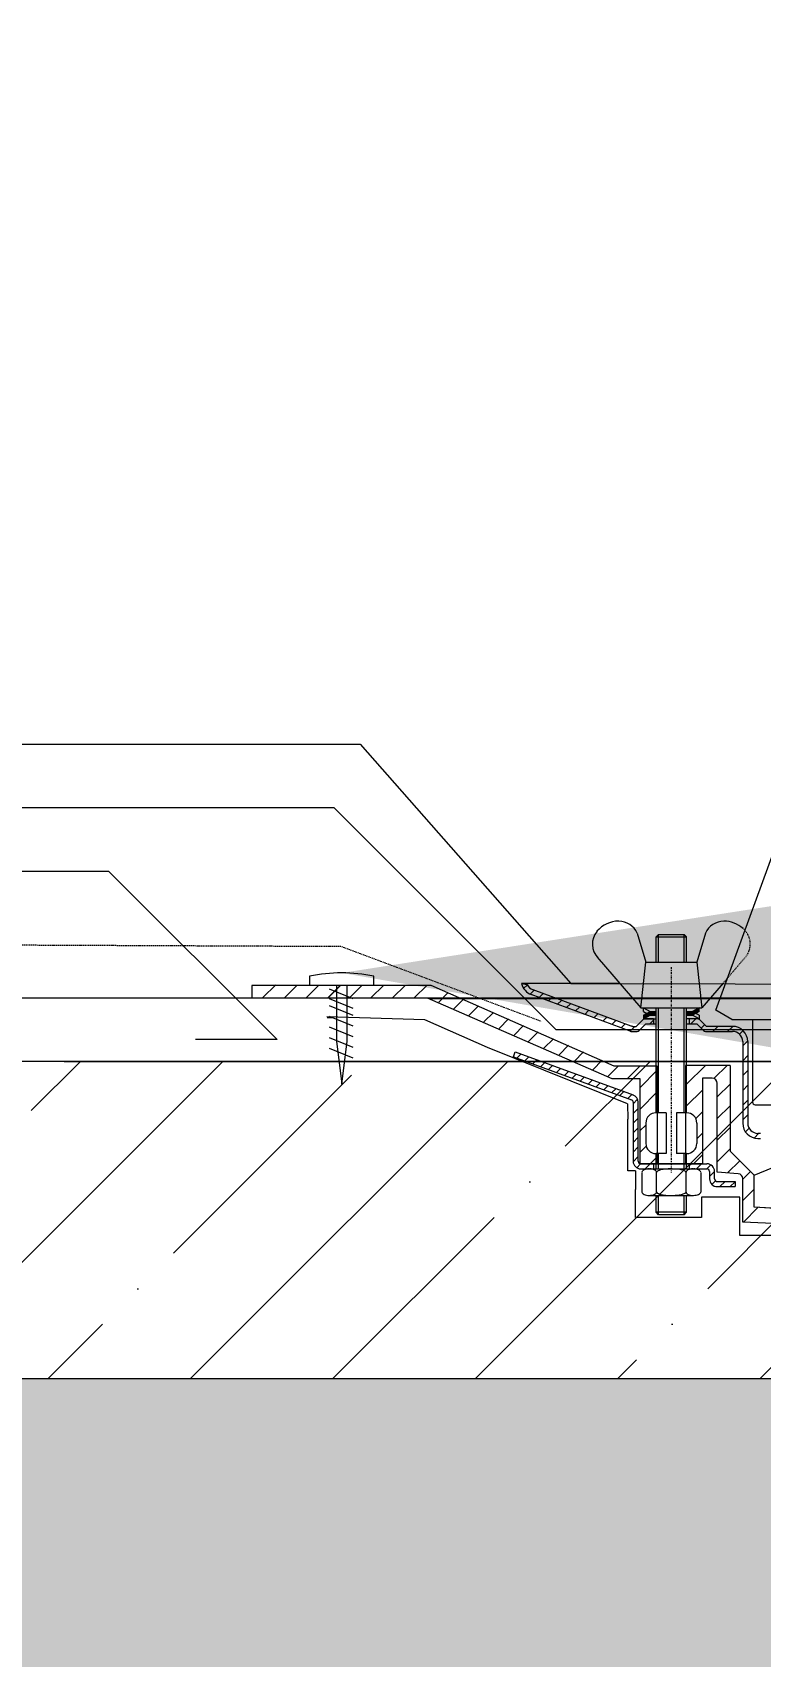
# Model space of a CAD drawing. Header units: millimetres. Extents: x -360149 to 682031, y -35655 to 209517.
# Drawn here: x 602311.8 to 602426.5, y 123409.9 to 123665.9 of the extents above; entities that cross this region are included whole.
import ezdxf
from ezdxf import colors
from ezdxf.entities.mleader import LeaderData, LeaderLine
from ezdxf.math import Vec2, Vec3

# ---------------------------------------------------------------- set-up
doc = ezdxf.new("R2010")
doc.units = ezdxf.units.MM
doc.header["$MEASUREMENT"] = 0
doc.header["$PDMODE"] = 3
doc.header["$PDSIZE"] = -4
for name, pattern in [('DASH', [0.375, 0.25, -0.125]), ('DASHDOT', [12.7, 6.35, -3.175, 0, -3.175]), ('HIDDEN', [6, 4, -2])]:
    doc.linetypes.add(name, pattern=pattern)
doc.layers.get('0').update_dxf_attribs({"color": 250, "lineweight": 9})
doc.layers.get('Defpoints').update_dxf_attribs({"color": 6})
doc.layers.add('_0', color=250, linetype='Continuous', lineweight=9)
doc.layers.add('АР_Тонкие', color=250, linetype='Continuous', lineweight=5)
for name, color, linetype in [('Разрез 1-1_2_0', 7, 'Continuous'), ('Разрез 1-1_2_101-АР-Линии тонкие', 7, 'Continuous'), ('Разрез 1-1_2_101-АР-Штриховки', 7, 'Continuous'), ('Разрез 1-1_2_LC-001-002-----0', 7, 'Continuous'), ('Разрез 1-1_2_LC-003-002-RND-0', 7, 'Continuous'), ('Разрез 1-1_2_LC-005-005-----0', 7, 'Continuous'), ('Разрез 1-1_2_LC-006-003-----0', 7, 'Continuous'), ('Разрез 1-1_2_А-линии тонкие', 7, 'Continuous'), ('Разрез 1-1_2_А-ШТРИХОВКА', 7, 'Continuous'), ('Разрез 1-1_2_АП_АР_металл уголок', 7, 'Continuous'), ('Разрез 1-1_2_АР-Тонкие', 7, 'Continuous'), ('Разрез 1-1_2_Крепеж', 7, 'Continuous')]:
    doc.layers.add(name, color=color, linetype=linetype)
doc.styles.add('ISOCPEUR', font='isocpeur.ttf', dxfattribs={"width": 0.7})
doc.styles.add('Архитект', font='isocpeur.ttf', dxfattribs={"width": 0.8, "oblique": 8})
doc.dimstyles.new('R_50', dxfattribs={"dimtxt": 140, "dimasz": 30, "dimexe": 20, "dimexo": 0, "dimgap": 20, "dimtad": 1, "dimdec": 0, "dimrnd": 5, "dimzin": 0, "dimdsep": 46, "dimtxsty": 'ISOCPEUR', "dimblk": 'ARCHTICK', "dimcen": 50, "dimdle": 20, "dimclrd": 256, "dimclre": 256, "dimclrt": 256, "dimadec": 0, "dimazin": 0, "dimtfac": 2, "dimtdec": 0, "dimtofl": 0, "dimtmove": 1, "dimatfit": 3, "dimfxl": 1, "dimtvp": 3, "dimtolj": 1, "dimtzin": 0, "dimarcsym": 0})

# ---------------------------------------------------------------- blocks, each defined once
blk = doc.blocks.new('_ArchTick')
at = {"color": 0, "linetype": 'ByBlock', "const_width": 0.15}
blk.add_lwpolyline([(-0.5, -0.5), (0.5, 0.5)], dxfattribs=at)
blk = doc.blocks.new('*D1917')
at = {"layer": '_0', "lineweight": -2, "ltscale": 500, "transparency": 16777216}
for p, q in [((602518, 123791), (602518, 123524.48)), ((602518, 123524.48), (602518, 123564.48)), ((602518, 123524.48), (602558, 123524.48)), ((602518, 123513.66), (602518, 123524.48)), ((602374.25, 123513.66), (602558, 123513.66)), ((602518, 123513.66), (602518, 123473.66))]:
    blk.add_line(p, q, dxfattribs=at)
at = {"layer": 'Defpoints', "color": 0, "ltscale": 500, "transparency": 16777216}
for p in [(602518, 123524.48), (602518, 123524.48), (602374.25, 123513.66)]:
    blk.add_point(p, dxfattribs=at)
at = {"layer": '_0', "lineweight": -2, "ltscale": 500, "transparency": 16777216, "xscale": 40, "yscale": 40, "zscale": 40}
for p, rotation in [((602518, 123524.48), 270), ((602518, 123513.66), 90)]:
    blk.add_blockref('_ArchTick', p, dxfattribs=dict(at, rotation=rotation))
at = {"layer": '_0', "ltscale": 500, "transparency": 16777216, "insert": (602460.5, 123739.5), "char_height": 75, "width": 52.5, "attachment_point": 5, "rotation": 90, "style": 'ISOCPEUR'}
blk.add_mtext('\\A1;20', dxfattribs=at)

msp = doc.modelspace()

# ---------------------------------------------------------------- hatches: boundary and pattern name
at = {"layer": 'Разрез 1-1_2_101-АР-Линии тонкие', "linetype": 'Continuous', "lineweight": 0, "ltscale": 0.05, "true_color": 0x000000}
h = msp.add_hatch(dxfattribs=at)
h.set_pattern_fill('ANSI35_0002', color=18, scale=20, style=0, pattern_type=2)
h.set_pattern_definition([(45, (658909.59, -128624.8), (-22.4506403, 22.4506403), []), (45, (658932.042, -128624.8), (-22.4506403, 22.4506403), [39.6875, -7.9375, 0, -7.9375])])
edge = h.paths.add_edge_path()
edge.add_line((602431.19, 123486.97), (602431.19, 123496.85))
edge.add_line((602431.19, 123496.85), (602477.14, 123496.85))
edge.add_line((602477.14, 123496.85), (602477.14, 123503.28))
edge.add_arc((602477.94, 123503.28), 0.803, 152.7925, 180, ccw=False)
edge.add_line((602477.23, 123503.64), (602478.66, 123503.64))
edge.add_arc((602477.94, 123503.28), 0.803, -0.0002, 27.1208, ccw=False)
edge.add_line((602478.74, 123503.28), (602478.74, 123486.98))
edge.add_line((602478.74, 123486.98), (602431.19, 123486.97))
edge = h.paths.add_edge_path()
edge.add_arc((602477.94, 123503.28), 0.803, 152.7925, 180, ccw=False)
edge.add_line((602477.23, 123503.64), (602431.19, 123503.68))
edge.add_line((602431.19, 123503.68), (602431.19, 123496.85))
edge.add_line((602431.19, 123496.85), (602477.14, 123496.85))
edge.add_line((602477.14, 123496.85), (602477.14, 123503.28))
edge = h.paths.add_edge_path()
edge.add_line((602478.66, 123503.64), (602488.19, 123503.64))
edge.add_line((602488.19, 123503.64), (602488.19, 123486.98))
edge.add_line((602488.19, 123486.98), (602478.74, 123486.98))
edge.add_line((602478.74, 123486.98), (602478.74, 123503.28))
edge.add_arc((602477.94, 123503.28), 0.803, 359.9998, 387.1208)
edge = h.paths.add_edge_path()
edge.add_arc((602498.5, 123503.28), 0.803, 154.0328, 180.0002)
edge.add_line((602497.7, 123503.28), (602497.7, 123486.98))
edge.add_line((602497.7, 123486.98), (602488.19, 123486.98))
edge.add_line((602488.19, 123486.98), (602488.19, 123503.64))
edge.add_line((602488.19, 123503.64), (602497.78, 123503.63))
edge = h.paths.add_edge_path()
edge.add_arc((602498.5, 123503.28), 0.803, 154.0328, 180.0002)
edge.add_line((602497.7, 123503.28), (602497.7, 123486.98))
edge.add_line((602497.7, 123486.98), (602545.25, 123486.97))
edge.add_line((602545.25, 123486.97), (602545.25, 123496.85))
edge.add_line((602545.25, 123496.85), (602499.31, 123496.85))
edge.add_line((602499.31, 123496.85), (602499.31, 123503.28))
edge.add_arc((602498.5, 123503.28), 0.803, 0, 25.8805)
edge.add_line((602499.23, 123503.63), (602497.78, 123503.63))
edge = h.paths.add_edge_path()
edge.add_line((602545.25, 123503.59), (602545.25, 123496.85))
edge.add_line((602545.25, 123496.85), (602499.31, 123496.85))
edge.add_line((602499.31, 123496.85), (602499.31, 123503.28))
edge.add_arc((602498.5, 123503.28), 0.803, 360, 385.8805)
edge.add_line((602499.23, 123503.63), (602545.25, 123503.59))
h.paths.add_polyline_path([(602537.41, 123480.02), (602537.41, 123480.02), (602538.21, 123477.65), (602538.21, 123453.68), (603510.53, 123453.68), (603510.35, 123503.68), (602431.19, 123503.68), (602216.76, 123503.68), (602217.07, 123503.36), (602086.56, 123503.68), (602086.74, 123453.68), (602438.05, 123453.68), (602438.04, 123479.94), (602425.52, 123480.69), (602425.52, 123485.74), (602428.46, 123486.97), (602431.19, 123486.97), (602431.19, 123486.97), (602478.74, 123486.97), (602497.7, 123486.97), (602497.7, 123486.98), (602545.25, 123486.97), (602551.98, 123486.97), (602550.75, 123485.74), (602550.75, 123480.69)])
at = {"layer": 'Разрез 1-1_2_LC-005-005-----0', "linetype": 'Continuous', "lineweight": 0, "ltscale": 0.05, "true_color": 0x000000}
for points in [[(602409.86, 123510.97), (602409.88, 123511.53), (602409.12, 123511.53), (602408.05, 123510.97), (602408.05, 123510.41), (602409.12, 123510.97)], [(602415.02, 123511.53), (602415.02, 123510.97), (602415.78, 123510.97), (602416.85, 123511.53), (602416.85, 123512.1), (602415.78, 123511.53)]]:
    msp.add_hatch(color=18, dxfattribs=at).paths.add_polyline_path(points)
at = {"layer": 'Разрез 1-1_2_А-ШТРИХОВКА', "linetype": 'Continuous', "lineweight": 0, "ltscale": 2, "true_color": 0x000000}
h = msp.add_hatch(dxfattribs=at)
h.set_pattern_fill('GRAVEL', color=18, scale=100, style=0)
h.set_pattern_definition([(228.01279, (593877.605, 120409.879), (-800, -900), [13.4536, -1331.9088]), (184.96974, (593868.6053, 120399.879), (1200, 100), [23.0868, -2285.5925]), (132.51045, (593845.605, 120397.879), (1000, -1100), [16.2788, -1611.6033]), (267.27369, (593806.6053, 120372.879), (100, 2000), [21.0238, -2081.3558]), (292.833654, (593805.6053, 120351.879), (-500, 1200), [20.6155, -2040.9373]), (357.27369, (593813.6053, 120332.879), (-2000, 100), [21.0238, -2081.3558]), (37.69424, (593834.6053, 120331.879), (-1300, -1000), [27.8029, -2752.48485]), (72.25533, (593856.6053, 120348.879), (700, 2200), [26.2488, -2598.63215]), (121.429566, (593864.6053, 120373.879), (-800, 1300), [21.095, -2088.4073]), (175.23636, (593853.605, 120391.879), (1100, -100), [24.0832, -1180.0763]), (222.397438, (593829.6053, 120393.879), (-1200, -1100), [31.1448, -3083.3375]), (138.81407, (593905.605, 120371.879), (-700, 600), [10.6301, -1052.3845]), (171.469234, (593897.6053, 120378.879), (1300, -200), [20.2237, -2002.15114]), (225, (593877.605, 120381.88), (-1e-14, -100), [14.1421, -127.2793]), (203.19859, (593870.605, 120393.879), (500, 200), [7.6158, -753.9615]), (291.8014, (593863.605, 120390.879), (-100, 300), [10.7703, -527.7462]), (30.96376, (593867.605, 120380.879), (300, 200), [17.4929, -565.6023]), (161.56505, (593882.605, 120389.88), (200, -100), [12.6491, -303.5787]), (16.38954, (593805.6053, 120390.879), (1000, 300), [17.72, -1754.2845]), (70.346176, (593822.605, 120395.879), (-400, -1100), [14.8661, -1471.7408]), (293.19859, (593882.605, 120409.879), (-200, 500), [15.2315, -746.3458]), (343.61046, (593888.6053, 120395.879), (-1000, 300), [17.72, -1754.2845]), (339.44395, (593805.605, 120328.879), (-500, 200), [17.088, -837.3124]), (294.77514, (593821.605, 120322.879), (-500, 1100), [14.3178, -1417.4643]), (66.80141, (593883.605, 120309.879), (200, 500), [15.2315, -746.3458]), (17.354025, (593889.6053, 120323.879), (-1300, -400), [16.7631, -1659.5424]), (69.44395, (593834.605, 120309.879), (-200, -500), [8.544, -845.8564]), (101.30993, (593877.605, 120309.879), (-100, 400), [5.099, -504.80295]), (165.96376, (593876.605, 120314.88), (300, -100), [20.6155, -391.6951]), (186.009006, (593856.6053, 120319.879), (1000, 100), [19.105, -1891.3923]), (303.69007, (593867.605, 120371.88), (-100, 200), [14.4222, -346.1329]), (353.157227, (593875.6053, 120359.879), (1700, -200), [25.1794, -2492.7563]), (60.9454, (593900.605, 120356.879), (-400, -700), [10.2956, -1019.2674]), (90, (593905.61, 120365.88), (-100, 100), [6, -94]), (120.25644, (593854.605, 120322.879), (400, -700), [13.8924, -1375.352]), (48.01279, (593847.605, 120334.879), (800, 900), [26.9072, -1318.4552]), (0, (593865.61, 120354.88), (100, 100), [26, -74]), (325.30485, (593891.605, 120354.879), (1000, -700), [15.8114, -1565.3274]), (254.0546, (593904.605, 120345.879), (-100, -400), [14.5602, -713.4508]), (207.645975, (593900.6053, 120331.879), (-1900, -1000), [23.7065, -2346.9474]), (175.42608, (593879.6053, 120320.879), (-1300, 100), [25.0799, -2482.90734])])
edge = h.paths.add_edge_path(flags=17)
edge.add_line((602438.06, 123406.74), (602438.05, 123453.68))
edge.add_line((602438.05, 123453.68), (602086.56, 123453.68))
edge.add_line((602086.56, 123453.68), (602086.56, 123329.51))
edge.add_line((602086.56, 123329.51), (602368.76, 123344.5))
edge.add_arc((602353.23, 123431.49), 88.36, 280.1166, 343.7337)
edge = h.paths.add_edge_path()
edge.add_line((602538.21, 123453.68), (602538.21, 123406.74))
edge.add_arc((602367.38, 123421.26), 171.45, 314.4874, 355.1402, ccw=False)
edge.add_arc((602365.22, 123426.02), 176.36, 267.7094, 313.9033, ccw=False)
edge.add_line((602358.18, 123249.8), (602086.56, 123234.13))
edge.add_line((602086.56, 123234.13), (602086.56, 123233.68))
edge.add_line((602086.56, 123233.68), (603512.59, 123233.68))
edge.add_line((603512.59, 123233.68), (603510.71, 123453.68))
edge.add_line((603510.71, 123453.68), (602538.21, 123453.68))

# ---------------------------------------------------------------- linework, layer by layer
msp.add_line((602346.33, 123515.66), (602346.33, 123513.65))
msp.add_lwpolyline([(602431.19, 123503.68), (602545.25, 123503.59), (602545.25, 123486.97), (602551.98, 123486.97), (602550.75, 123485.74), (602550.75, 123480.69), (602537.41, 123480.02), (602535.79, 123480.02), (602488.26, 123479.95), (602440.71, 123479.94), (602438.04, 123479.94), (602425.52, 123480.69), (602425.52, 123485.74), (602428.46, 123486.97), (602431.19, 123486.97), (602431.19, 123503.68)])
at = {"layer": 'Разрез 1-1_2_0', "color": 7, "linetype": 'Continuous', "lineweight": 18, "ltscale": 0.05}
msp.add_line((602206.76, 123513.68), (602535.89, 123513.68), dxfattribs=at)
at = {"layer": 'Разрез 1-1_2_0', "color": 7, "linetype": 'DASH', "lineweight": 18, "ltscale": 0.05, "flags": 128}
msp.add_lwpolyline([(602420.61, 123515.99), (602423.99, 123519.95, 0.438128), (602423.75, 123524.62)], format="xyb", dxfattribs=at)
at = {"layer": 'Разрез 1-1_2_0', "color": 7, "linetype": 'Continuous', "lineweight": 18, "ltscale": 0.05}
msp.add_arc((602359.03, 123520.36), 9.78, 265.1241, 270.0119, dxfattribs=at)
at = {"layer": 'Разрез 1-1_2_101-АР-Штриховки', "color": 7, "linetype": 'Continuous', "lineweight": 18, "ltscale": 0.05}
for p, q in [((602373.62, 123510.25), (602358.15, 123510.72)), ((602383.45, 123505.86), (602373.62, 123510.25)), ((602405.56, 123497), (602383.45, 123505.86)), ((602405.56, 123497), (602405.57, 123494.58))]:
    msp.add_line(p, q, dxfattribs=at)
at = {"layer": 'Разрез 1-1_2_LC-001-002-----0', "color": 7, "linetype": 'Continuous', "lineweight": 18, "ltscale": 0.05}
for p, q in [((602407.08, 123523.89), (602408.43, 123519.32)), ((602410.44, 123523.7), (602410.04, 123523.3)), ((602410.04, 123523.3), (602414.86, 123523.3)), ((602410.04, 123519.32), (602410.04, 123523.3)), ((602410.44, 123523.7), (602414.46, 123523.7)), ((602414.46, 123523.7), (602414.86, 123523.3)), ((602414.86, 123519.32), (602414.86, 123523.3)), ((602417.82, 123523.89), (602416.46, 123519.32)), ((602400.76, 123520.11), (602407.63, 123512.1)), ((602407.63, 123512.1), (602408.43, 123519.32)), ((602408.43, 123519.32), (602416.46, 123519.32)), ((602416.46, 123519.32), (602417.27, 123512.1)), ((602420.61, 123515.99), (602417.27, 123512.1)), ((602407.63, 123512.1), (602417.27, 123512.1)), ((602408.05, 123512.1), (602409.12, 123511.53)), ((602408.05, 123511.53), (602408.05, 123512.1)), ((602408.05, 123510.97), (602409.12, 123511.53)), ((602408.05, 123511.53), (602408.58, 123511.25)), ((602408.05, 123510.97), (602408.05, 123510.41)), ((602408.05, 123510.41), (602409.12, 123510.97)), ((602408.05, 123510.41), (602410.04, 123510.41)), ((602409.64, 123510.41), (602408.45, 123510.41)), ((602409.12, 123511.53), (602410.04, 123511.53)), ((602409.12, 123510.97), (602410.04, 123510.97)), ((602409.64, 123510.41), (602409.64, 123509.61)), ((602409.88, 123511.53), (602409.88, 123510.97)), ((602410.04, 123495.57), (602410.04, 123512.1)), ((602414.86, 123495.57), (602414.86, 123512.1)), ((602415.02, 123510.97), (602415.02, 123511.53)), ((602406.23, 123508.4), (602406.92, 123508.4)), ((602408.45, 123509.61), (602407.48, 123508.64)), ((602414.86, 123505.57), (602414.86, 123505.57)), ((602410.24, 123502.94), (602410.24, 123487.53)), ((602414.66, 123503.04), (602414.66, 123487.53)), ((602406.43, 123497.25), (602406.43, 123487.94)), ((602407.23, 123487.94), (602407.23, 123497.25)), ((602411.65, 123495.57), (602410.04, 123495.57)), ((602411.65, 123495.57), (602411.65, 123489.14)), ((602414.86, 123495.57), (602413.25, 123495.57)), ((602413.25, 123495.57), (602413.25, 123489.14)), ((602408.43, 123493.96), (602408.43, 123490.75)), ((602416.47, 123493.96), (602416.47, 123490.75)), ((602407.63, 123487.53), (602410.24, 123487.53)), ((602407.63, 123486.73), (602409.64, 123486.73)), ((602407.67, 123487.53), (602410.24, 123487.53)), ((602408.97, 123486.73), (602415.93, 123486.73)), ((602409.64, 123487.53), (602409.64, 123486.73)), ((602409.64, 123486.73), (602410.24, 123486.73)), ((602411.65, 123489.14), (602410.04, 123489.14)), ((602410.04, 123486.73), (602410.04, 123489.14)), ((602410.24, 123487.53), (602417.27, 123487.53)), ((602410.24, 123486.73), (602415.26, 123486.73)), ((602412.45, 123486.73), (602412.45, 123486.73)), ((602412.45, 123486.73), (602412.45, 123486.73)), ((602414.86, 123489.14), (602413.25, 123489.14)), ((602414.66, 123487.53), (602418.07, 123487.53)), ((602414.86, 123486.73), (602414.86, 123489.14)), ((602415.26, 123487.53), (602415.26, 123486.73)), ((602415.26, 123486.73), (602418.07, 123486.73)), ((602407.81, 123486.19), (602407.81, 123483.09)), ((602410.13, 123483.09), (602410.13, 123486.2)), ((602414.77, 123483.09), (602414.77, 123486.19)), ((602417.09, 123486.19), (602417.09, 123483.09)), ((602425.52, 123480.69), (602425.52, 123485.74)), ((602408.97, 123482.55), (602415.93, 123482.55)), ((602410.04, 123479.9), (602410.04, 123482.55)), ((602414.86, 123479.9), (602414.86, 123482.55)), ((602414.86, 123479.9), (602410.04, 123479.9)), ((602410.44, 123479.5), (602410.04, 123479.9)), ((602414.46, 123479.5), (602410.44, 123479.5)), ((602414.46, 123479.5), (602414.86, 123479.9))]:
    msp.add_line(p, q, dxfattribs=at)
at = {"layer": 'Разрез 1-1_2_LC-001-002-----0', "color": 7, "linetype": 'DASHDOT', "lineweight": 18, "ltscale": 0.05}
msp.add_line((602412.45, 123518.55), (602412.45, 123486.14), dxfattribs=at)
at = {"layer": 'Разрез 1-1_2_LC-001-002-----0', "color": 7, "linetype": 'Continuous', "lineweight": 18, "ltscale": 0.05}
for centre, radius, start, end in [((602404.16, 123521.3), 4.48, 89.9197, 139.9229), ((602420.73, 123521.31), 4.48, 47.656, 90.0914), ((602406.23, 123509.2), 0.803, 249.7376, 270.0006), ((602408.93, 123484.71), 2.02, 88.9275, 112.8121), ((602409.03, 123484.83), 1.9, 65.4007, 89.1839), ((602412.32, 123479.42), 7.32, 89.8988, 102.3023), ((602412.63, 123479.87), 6.85, 76.8965, 89.3177), ((602415.86, 123484.83), 1.9, 91.119, 114.5168), ((602415.97, 123484.71), 2.02, 67.1879, 91.0725), ((602408.12, 123486.18), 0.309, 135.5729, 177.9812), ((602408.46, 123485.87), 0.769, 113.279, 136.2272), ((602409.52, 123485.92), 0.709, 41.6117, 64.7861), ((602409.83, 123486.19), 0.3, 0.6576, 42.0302), ((602410.28, 123486.19), 0.154, 138.6399, 180.0942), ((602410.5, 123486), 0.441, 118.8335, 139.275), ((602411.14, 123484.79), 1.82, 102.131, 118.0297), ((602413.82, 123484.94), 1.65, 60.7687, 77.0155), ((602414.42, 123486.03), 0.41, 39.3519, 59.8915), ((602414.62, 123486.19), 0.152, 359.6793, 39.8053), ((602415.07, 123486.18), 0.307, 137.1546, 177.1517), ((602415.38, 123485.91), 0.721, 115.1377, 137.6343), ((602416.44, 123485.87), 0.769, 43.7729, 66.721), ((602416.78, 123486.18), 0.309, 2.0189, 44.4272), ((602408.12, 123483.1), 0.309, 182.0187, 224.427), ((602408.46, 123483.42), 0.769, 223.7728, 246.7209), ((602408.93, 123484.57), 2.02, 247.1879, 271.0724), ((602409.03, 123484.49), 1.93, 270.4333, 294.0923), ((602409.51, 123483.39), 0.729, 294.6719, 317.5396), ((602409.83, 123483.1), 0.305, 317.0379, 358.1777), ((602410.29, 123483.1), 0.16, 182.243, 222.9041), ((602410.52, 123483.3), 0.468, 222.1045, 241.8511), ((602411.17, 123484.58), 1.9, 242.6209, 258.1268), ((602412.33, 123490), 7.45, 257.9654, 270.2771), ((602412.46, 123492.08), 9.53, 269.4929, 274.9503), ((602412.77, 123488.72), 6.15, 274.6975, 282.0139), ((602413.65, 123484.8), 2.13, 281.005, 295.9088), ((602414.34, 123483.35), 0.525, 296.5999, 315.5962), ((602414.6, 123483.1), 0.169, 314.5006, 355.2403), ((602415.08, 123483.1), 0.31, 182.996, 223.9761), ((602415.4, 123483.4), 0.751, 223.385, 245.9592), ((602415.88, 123484.52), 1.97, 246.4972, 270.056), ((602415.93, 123484.93), 2.37, 269.8779, 280.6591), ((602416.08, 123484.21), 1.64, 280.2983, 294.1233), ((602416.44, 123483.42), 0.769, 293.279, 316.2272), ((602416.78, 123483.1), 0.309, 315.5729, 357.9813)]:
    msp.add_arc(centre, radius, start, end, dxfattribs=at)
at = {"layer": 'Разрез 1-1_2_LC-003-002-RND-0', "color": 7, "linetype": 'Continuous', "lineweight": 18, "ltscale": 0.05}
for centre, radius, start, end in [((602404.06, 123522.44), 3.35, 25.7996, 88.2028), ((602420.84, 123522.43), 3.36, 91.869, 154.1728), ((602403.15, 123522.16), 3.15, 139.9117, 224.4958), ((602408.45, 123509.61), 0.803, 88.3673, 135), ((602406.92, 123509.2), 0.803, 270.0006, 315), ((602417.99, 123509.2), 0.803, 225, 270), ((602410.04, 123493.96), 1.61, 90, 180), ((602414.86, 123493.96), 1.61, 0, 90), ((602410.04, 123490.75), 1.61, 180, 270), ((602414.86, 123490.75), 1.61, 270, 0), ((602407.63, 123487.94), 0.402, 179.9996, 269.9996)]:
    msp.add_arc(centre, radius, start, end, dxfattribs=at)
at = {"layer": 'Разрез 1-1_2_LC-005-005-----0', "color": 7, "linetype": 'Continuous', "lineweight": 18, "ltscale": 0.05}
for p, q in [((602374.61, 123515.66), (602346.33, 123515.66)), ((602348.08, 123513.73), (602350.09, 123515.74)), ((602351.49, 123513.71), (602353.49, 123515.71)), ((602354.89, 123513.68), (602356.9, 123515.69)), ((602358.3, 123513.68), (602360.31, 123515.69)), ((602358.3, 123513.65), (602360.3, 123515.66)), ((602361.71, 123513.68), (602363.72, 123515.69)), ((602365.11, 123513.68), (602367.12, 123515.69)), ((602368.52, 123513.68), (602370.53, 123515.69)), ((602371.93, 123513.68), (602373.94, 123515.69)), ((602403.46, 123502.94), (602374.61, 123515.66)), ((602404.32, 123515.95), (602388.86, 123515.95)), ((602388.86, 123515.95), (602389.75, 123515.81)), ((602389.17, 123515.18), (602389.76, 123515.77)), ((602390.22, 123514.27), (602390.84, 123514.89)), ((602406.1, 123509.25), (602390.66, 123514.95)), ((602374.25, 123513.66), (602346.33, 123513.65)), ((602403.11, 123500.93), (602374, 123513.66)), ((602375.79, 123513.01), (602377.3, 123514.51)), ((602378.16, 123511.97), (602379.67, 123513.47)), ((602380.53, 123510.93), (602382.04, 123512.43)), ((602405.95, 123508.45), (602390.38, 123514.2)), ((602391.64, 123513.73), (602392.27, 123514.36)), ((602393.07, 123513.21), (602393.7, 123513.83)), ((602394.5, 123512.68), (602395.13, 123513.3)), ((602395.94, 123512.15), (602396.56, 123512.77)), ((602382.9, 123509.89), (602384.41, 123511.4)), ((602385.3, 123508.84), (602386.78, 123510.36)), ((602397.37, 123511.62), (602397.99, 123512.25)), ((602398.8, 123511.09), (602399.42, 123511.72)), ((602400.23, 123510.56), (602400.86, 123511.19)), ((602401.66, 123510.03), (602402.29, 123510.66)), ((602403.09, 123509.51), (602403.72, 123510.13)), ((602407.89, 123510.17), (602406.92, 123509.2)), ((602409.07, 123509.61), (602409.64, 123510.17)), ((602409.86, 123510.97), (602409.88, 123510.98)), ((602414.86, 123511.53), (602415.78, 123511.53)), ((602414.86, 123510.97), (602415.78, 123510.97)), ((602416.85, 123510.41), (602414.86, 123510.41)), ((602415.26, 123510.41), (602415.26, 123509.61)), ((602415.52, 123509.61), (602416.33, 123510.41)), ((602415.65, 123510.41), (602415.65, 123510.41)), ((602416.85, 123512.1), (602415.78, 123511.53)), ((602416.85, 123511.53), (602415.78, 123510.97)), ((602416.85, 123510.41), (602415.78, 123510.97)), ((602416.85, 123510.97), (602416.31, 123511.25)), ((602416.85, 123511.53), (602416.85, 123512.1)), ((602416.85, 123510.97), (602416.85, 123510.41)), ((602417.99, 123509.2), (602417.02, 123510.17)), ((602422, 123510.29), (602419.48, 123511.73)), ((602422, 123510.29), (602488.22, 123510.29)), ((602425.25, 123510.27), (602425.25, 123497.25)), ((602387.66, 123507.81), (602389.16, 123509.31)), ((602389.95, 123506.8), (602391.46, 123508.31)), ((602392.38, 123505.74), (602393.88, 123507.24)), ((602404.53, 123508.98), (602405.15, 123509.6)), ((602405.96, 123508.45), (602406.71, 123509.2)), ((602406.38, 123509.2), (602406.92, 123509.2)), ((602408.45, 123509.61), (602410.04, 123509.61)), ((602409.63, 123509.61), (602409.64, 123509.61)), ((602414.86, 123509.61), (602416.45, 123509.61)), ((602417.42, 123508.64), (602416.45, 123509.61)), ((602417.16, 123508.9), (602417.72, 123509.47)), ((602422.09, 123509.2), (602417.99, 123509.2)), ((602417.99, 123508.4), (602422.09, 123508.4)), ((602418.99, 123508.4), (602419.79, 123509.2)), ((602421.32, 123508.4), (602422.12, 123509.2)), ((602423.21, 123507.95), (602423.77, 123508.52)), ((602387.55, 123504.4), (602387.83, 123505.16)), ((602387.83, 123505.16), (602406.44, 123498.38)), ((602388.73, 123504.82), (602388.11, 123504.2)), ((602394.75, 123504.7), (602396.25, 123506.21)), ((602397.12, 123503.66), (602398.62, 123505.17)), ((602423.7, 123506.11), (602424.5, 123506.91)), ((602423.7, 123506.79), (602423.7, 123493.94)), ((602423.7, 123503.77), (602424.5, 123504.58)), ((602424.5, 123506.79), (602424.5, 123493.94)), ((602387.55, 123504.4), (602406.16, 123497.63)), ((602389.98, 123504.37), (602389.36, 123503.74)), ((602391.23, 123503.92), (602390.6, 123503.29)), ((602392.48, 123503.46), (602391.85, 123502.84)), ((602393.73, 123503.01), (602393.1, 123502.38)), ((602394.97, 123502.55), (602394.35, 123501.93)), ((602396.22, 123502.1), (602395.6, 123501.47)), ((602400.1, 123502.36), (602401.56, 123503.88)), ((602402.43, 123501.27), (602404.09, 123502.94)), ((602410.24, 123502.94), (602403.46, 123502.94)), ((602405.49, 123500.93), (602407.5, 123502.94)), ((602407.54, 123499.57), (602410.24, 123502.27)), ((602421.7, 123503.04), (602414.66, 123503.04)), ((602414.86, 123500.07), (602417.82, 123503.04)), ((602419.22, 123501.02), (602421.23, 123503.04)), ((602421.7, 123503.04), (602421.7, 123489.55)), ((602423.7, 123501.44), (602424.5, 123502.24)), ((602397.47, 123501.65), (602396.84, 123501.02)), ((602398.72, 123501.19), (602398.09, 123500.56)), ((602399.97, 123500.74), (602399.34, 123500.11)), ((602401.21, 123500.28), (602400.59, 123499.66)), ((602402.46, 123499.83), (602401.83, 123499.2)), ((602407.54, 123500.93), (602403.11, 123500.93)), ((602407.54, 123487.54), (602407.54, 123500.93)), ((602417.36, 123501.03), (602417.36, 123487.53)), ((602418.89, 123501.03), (602417.36, 123501.03)), ((602419.69, 123486.23), (602419.69, 123500.22)), ((602419.69, 123498.09), (602421.7, 123500.1)), ((602423.7, 123499.11), (602424.5, 123499.91)), ((602403.71, 123499.37), (602403.08, 123498.75)), ((602404.96, 123498.92), (602404.33, 123498.29)), ((602406.21, 123498.47), (602405.58, 123497.84)), ((602407.14, 123497.7), (602406.43, 123496.99)), ((602407.54, 123496.17), (602410.24, 123498.86)), ((602414.86, 123496.67), (602417.36, 123499.16)), ((602423.7, 123496.77), (602424.5, 123497.58)), ((602407.23, 123496.27), (602406.43, 123495.47)), ((602407.23, 123494.75), (602406.43, 123493.95)), ((602416.29, 123494.69), (602417.36, 123495.75)), ((602419.69, 123494.68), (602421.7, 123496.69)), ((602423.7, 123494.44), (602424.5, 123495.24)), ((602425.65, 123496.85), (602428.86, 123496.85)), ((602407.23, 123493.23), (602406.43, 123492.43)), ((602407.54, 123492.76), (602408.43, 123493.65)), ((602416.47, 123491.46), (602417.36, 123492.35)), ((602419.69, 123491.28), (602421.7, 123493.28)), ((602424.14, 123492.55), (602424.72, 123493.13)), ((602425.53, 123491.6), (602426.26, 123492.34)), ((602426.11, 123492.34), (602426.51, 123492.34)), ((602407.23, 123491.71), (602406.43, 123490.91)), ((602407.23, 123490.19), (602406.43, 123489.39)), ((602407.54, 123489.35), (602408.5, 123490.3)), ((602419.69, 123487.87), (602421.7, 123489.88)), ((602421.7, 123489.55), (602425.52, 123485.74)), ((602426.11, 123491.53), (602426.51, 123491.53)), ((602407.23, 123488.68), (602406.43, 123487.87)), ((602407.61, 123487.53), (602406.99, 123486.92)), ((602417.36, 123487.53), (602407.54, 123487.53)), ((602409.13, 123487.53), (602408.33, 123486.73)), ((602409.14, 123487.53), (602410.24, 123488.64)), ((602415.61, 123487.53), (602415.26, 123487.19)), ((602415.95, 123487.53), (602417.36, 123488.94)), ((602417.23, 123487.53), (602416.43, 123486.73)), ((602418.69, 123487.37), (602418.05, 123486.73)), ((602421.33, 123486.1), (602423.24, 123488.01)), ((602419.28, 123486.34), (602418.48, 123485.54)), ((602418.48, 123486.33), (602418.48, 123485.14)), ((602419.41, 123484.85), (602418.85, 123484.29)), ((602419.28, 123485.14), (602419.28, 123486.33)), ((602419.68, 123484.74), (602422.49, 123484.74)), ((602423, 123485.96), (602419.69, 123486.23)), ((602420.92, 123484.74), (602420.12, 123483.94)), ((602422.49, 123484.69), (602421.74, 123483.94)), ((602422.49, 123484.74), (602422.49, 123483.94)), ((602423.74, 123485.1), (602424.95, 123486.31)), ((602423.74, 123478.36), (602423.74, 123485.16)), ((602419.68, 123483.94), (602422.49, 123483.94)), ((602423.74, 123481.76), (602425.52, 123483.54)), ((602423.82, 123478.36), (602426.11, 123480.65)), ((602438.04, 123479.94), (602425.52, 123480.69)), ((602438.06, 123477.65), (602423.74, 123478.36))]:
    msp.add_line(p, q, dxfattribs=at)
for centre, radius, start, end in [((602391.21, 123516.46), 2.41, 192.2949, 249.7376), ((602391.21, 123516.46), 1.61, 204.0303, 249.7376), ((602416.45, 123509.61), 0.803, 45, 91.6327), ((602406.38, 123510.01), 0.803, 249.7376, 270.0006), ((602422.09, 123506.79), 2.41, 359.9999, 89.9998), ((602422.09, 123506.79), 1.61, 0, 90), ((602418.89, 123500.22), 0.803, 0, 90), ((602406.03, 123497.25), 0.402, 359.9996, 69.9996), ((602406.03, 123497.25), 1.2, 359.9996, 69.9996), ((602425.65, 123497.25), 0.402, 179.9999, 269.9998), ((602426.11, 123493.94), 2.41, 179.9999, 269.9998), ((602426.11, 123493.94), 1.61, 179.9999, 270), ((602407.63, 123487.94), 1.2, 179.9996, 269.9996), ((602418.07, 123486.33), 1.2, 359.9996, 89.9996), ((602418.07, 123486.33), 0.402, 359.9996, 89.9996), ((602419.68, 123485.14), 1.2, 179.9996, 269.9998), ((602419.68, 123485.14), 0.402, 179.9996, 269.9998), ((602422.94, 123485.16), 0.803, 0, 85.3075)]:
    msp.add_arc(centre, radius, start, end, dxfattribs=at)
at = {"layer": 'Разрез 1-1_2_LC-006-003-----0', "color": 7, "linetype": 'Continuous', "lineweight": 18, "ltscale": 0.05}
for p, q in [((602410.44, 123519.32), (602410.44, 123523.7)), ((602414.46, 123519.32), (602414.46, 123523.7)), ((602410.44, 123495.57), (602410.44, 123512.1)), ((602414.46, 123495.57), (602414.46, 123512.1)), ((602410.44, 123486.73), (602410.44, 123489.14)), ((602414.46, 123486.73), (602414.46, 123489.14)), ((602410.44, 123479.5), (602410.44, 123482.55)), ((602414.46, 123479.5), (602414.46, 123482.55))]:
    msp.add_line(p, q, dxfattribs=at)
at = {"layer": 'Разрез 1-1_2_А-линии тонкие', "color": 7, "linetype": 'Continuous', "lineweight": 18, "ltscale": 0.05}
for p, q in [((603510.35, 123503.68), (602086.56, 123503.68)), ((602086.56, 123453.68), (603510.71, 123453.68))]:
    msp.add_line(p, q, dxfattribs=at)
at = {"layer": 'Разрез 1-1_2_А-линии тонкие', "color": 7, "linetype": 'Continuous', "lineweight": 18, "ltscale": 0.05, "flags": 128}
for points in [[(602027.98, 123803.68), (602027.98, 123720.74), (602195.04, 123553.68), (602363.4, 123553.68), (602396.59, 123515.95), (603511.15, 123513.68)], [(602206.76, 123543.68), (602359.25, 123543.68), (602394.25, 123508.68), (603511.15, 123508.68)], [(602200.9, 123533.68), (602323.75, 123533.68), (602350.3, 123507.13), (602337.45, 123507.13)], [(602316.76, 123503.68), (603511.22, 123503.68)]]:
    msp.add_lwpolyline(points, dxfattribs=at)
at = {"layer": 'Разрез 1-1_2_АП_АР_металл уголок', "color": 7, "linetype": 'Continuous', "lineweight": 18, "ltscale": 0.05}
for p, q in [((602419.48, 123511.73), (602437.98, 123562.58)), ((602405.57, 123486.42), (602405.57, 123494.58)), ((602406.79, 123486.42), (602405.57, 123486.42)), ((602406.79, 123486.42), (602406.79, 123483.47)), ((602406.79, 123479.06), (602406.79, 123483.47)), ((602423.23, 123482.25), (602417.22, 123482.25)), ((602417.22, 123482.25), (602417.22, 123479.06)), ((602423.23, 123476.26), (602423.23, 123482.25)), ((602417.22, 123479.06), (602406.79, 123479.06)), ((602434.22, 123476.26), (602423.23, 123476.26))]:
    msp.add_line(p, q, dxfattribs=at)
at = {"layer": 'Разрез 1-1_2_АР-Тонкие', "color": 7, "linetype": 'HIDDEN', "lineweight": 18, "ltscale": 0.05, "flags": 128}
msp.add_lwpolyline([(602112.37, 123608.07), (602197.99, 123522.51), (602360.39, 123521.82), (602391.92, 123510.04)], dxfattribs=at)
at = {"layer": 'Разрез 1-1_2_Крепеж', "color": 7, "linetype": 'Continuous', "lineweight": 18, "ltscale": 0.05}
for p, q in [((602355.43, 123517.12), (602355.43, 123515.66)), ((602365.51, 123515.66), (602355.43, 123515.66)), ((602362.29, 123513.54), (602358.56, 123515.06)), ((602365.55, 123515.66), (602365.55, 123517.1)), ((602362.29, 123512.01), (602358.56, 123513.54)), ((602362.3, 123510.91), (602358.57, 123512.43)), ((602362.3, 123509.22), (602358.57, 123510.75)), ((602362.3, 123507.53), (602358.57, 123509.06)), ((602362.3, 123505.85), (602358.57, 123507.37)), ((602362.3, 123504.16), (602358.57, 123505.69))]:
    msp.add_line(p, q, dxfattribs=at)
at = {"layer": 'Разрез 1-1_2_Крепеж', "color": 7, "linetype": 'Continuous', "lineweight": 18, "ltscale": 0.05, "flags": 128}
msp.add_lwpolyline([(602359.68, 123515.66), (602359.68, 123506.84), (602360.53, 123500.09), (602361.37, 123506.84), (602361.37, 123515.66)], dxfattribs=at)
at = {"layer": 'Разрез 1-1_2_Крепеж', "color": 7, "linetype": 'Continuous', "lineweight": 18, "ltscale": 0.05}
msp.add_arc((602360.44, 123492.09), 25.53, 78.4535, 101.3179, dxfattribs=at)

# ---------------------------------------------------------------- dimensions: what is measured, and where the dimension line sits
at = {"layer": '_0', "color": 1, "ltscale": 500}
dim = msp.add_linear_dim(base=(602518, 123524.48), p1=(602374.25, 123513.66), p2=(602518, 123524.48), angle=90, text='20', dimstyle='R_50', override={"dimtxt": 75, "dimasz": 40, "dimexe": 40, "dimpost": '\\X', "dimdle": 40}, dxfattribs=at)
dim.commit()
dim.dimension.update_dxf_attribs({"geometry": '*D1917', "text_midpoint": (602472, 123739.5), "dimtype": 160})

# ---------------------------------------------------------------- leaders
at = {"layer": 'АР_Тонкие', "lineweight": 15}
ml = msp.add_multileader_mtext('Standard', dxfattribs=at)
ml.set_content('\\A1;{\\Q0;\\W0.7;\\C7;Монтажная пена для\\Pфиксации слива}', color=256, style='Архитект')
ml.set_leader_properties()
ml.build(insert=Vec2(0, 0))
ml.multileader.update_dxf_attribs({"text_left_attachment_type": 6, "text_right_attachment_type": 6, "dogleg_length": 50, "arrow_head_size": 75})
ctx = ml.context
ctx.base_point, ctx.char_height, ctx.arrow_head_size, ctx.landing_gap_size, ctx.plane_origin = Vec3(600518.63, 124159.5), 75, 75, 33.31, Vec3(604211.66, 123491.99)
ctx.left_attachment, ctx.right_attachment = 6, 6
notes = []
notes.append((ctx, [(0, (1, 1, 0), (601291.5, 124159.5), (-1, 0), 18.5, [(1, [(601905.08, 123337.15)], 0, [])])]))
ctx.mtext.insert, ctx.mtext.width, ctx.mtext.defined_height, ctx.mtext.flow_direction = Vec3(600551.94, 124257), 2453.0671, 721.84, 5
ml = msp.add_multileader_mtext('Standard', dxfattribs=at)
ml.set_content('\\A1;{\\Q0;\\W0.7;\\C7;Прижимной металлический фланец}', color=256, style='Архитект')
ml.set_leader_properties()
ml.build(insert=Vec2(0, 0))
ml.multileader.update_dxf_attribs({"text_left_attachment_type": 6, "text_right_attachment_type": 6, "dogleg_length": 50, "arrow_head_size": 75})
ctx = ml.context
ctx.base_point, ctx.char_height, ctx.arrow_head_size, ctx.landing_gap_size, ctx.plane_origin = Vec3(602779.5, 123943), 75, 75, 33.31, Vec3(608518.79, 124850.79)
ctx.left_attachment, ctx.right_attachment, ctx.text_align_type = 6, 6, 2
notes.append((ctx, [(1, (1, 1, 0), (602755, 123943), (1, 0), 24.5, [(0, [(602360.49, 123517.62), (602601.55, 123515.53)], 0, [])])]))
ctx.mtext.insert, ctx.mtext.width, ctx.mtext.defined_height, ctx.mtext.alignment, ctx.mtext.flow_direction = Vec3(603952.06, 124040.5), 5276.741, 721.84, 3, 5
for ctx, leaders in notes:
    for number, flags, end, landing, length, lines in leaders:
        leader = LeaderData()
        leader.index, (leader.has_last_leader_line, leader.has_dogleg_vector, leader.attachment_direction) = number, flags
        leader.last_leader_point, leader.dogleg_vector, leader.dogleg_length = Vec3(end), Vec3(landing), length
        for number, points, colour, breaks in lines:
            line = LeaderLine()
            line.index, line.vertices, line.color, line.breaks = number, Vec3.list(points), colors.encode_raw_color(colour), breaks
            leader.lines.append(line)
        ctx.leaders.append(leader)

doc.saveas('drawing.dxf')
